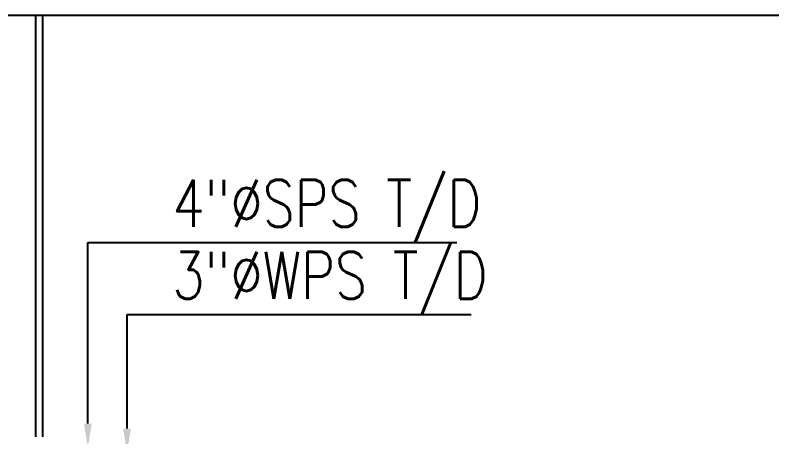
# Model space of a CAD drawing. Header units: metres. Extents: x -658 to -58, y -713 to -118.
# Drawn here: x -319.165 to -315.938, y -254.182 to -252.382 of the extents above; entities that cross this region are included whole.
import ezdxf
from ezdxf import colors
from ezdxf.entities.mleader import LeaderData, LeaderLine
from ezdxf.math import Vec2, Vec3

# ---------------------------------------------------------------- set-up
doc = ezdxf.new("R2010")
doc.units = ezdxf.units.M
doc.header["$LTSCALE"] = 100
doc.layers.add('plan', color=8, linetype='Continuous')
doc.layers.add('WATER TEXT', color=3, linetype='Continuous')
doc.styles.add('02-GROUND-FOR WORK$0$MZ', font='romans.shx', dxfattribs={"width": 0.8})

# ---------------------------------------------------------------- blocks, each defined once
blk = doc.blocks.new('A$C79349d3f')
at = {"layer": 'plan'}
blk.add_line((-28.70354420505566, 21.10949198694283), (-11.10280099613556, 21.10949198694283), dxfattribs=at)
at = {"layer": 'plan', "ltscale": 0.4}
blk.add_lwpolyline([(-21.83354420505572, 21.10949198694271), (-21.83354420505572, 19.30949198694276)], dxfattribs=at)
at = {"layer": 'plan', "ltscale": 0.05}
blk.add_lwpolyline([(-21.80354420505574, 21.10949198694271), (-21.80354420505574, 19.30949198694276)], dxfattribs=at)

msp = doc.modelspace()

# ---------------------------------------------------------------- block references
at = {"layer": 'plan'}
msp.add_blockref('A$C79349d3f', (-297.2456081894987, -273.4915122757893), dxfattribs=at)

# ---------------------------------------------------------------- leaders
at = {"layer": 'WATER TEXT', "color": 3}
ml = msp.add_multileader_mtext('Standard', dxfattribs=at)
ml.set_content('4"%%CSPS T/D', color=3, style='02-GROUND-FOR WORK$0$MZ')
ml.set_leader_properties(color=1)
ml.build(insert=Vec2(0, 0))
ml.multileader.update_dxf_attribs({"text_left_attachment_type": 6, "text_right_attachment_type": 6, "dogleg_length": 100, "arrow_head_size": 0.1})
ctx = ml.context
ctx.base_point, ctx.char_height, ctx.arrow_head_size, ctx.landing_gap_size, ctx.plane_origin, ctx.plane_x_axis, ctx.plane_y_axis = Vec3(-318.4944991224846, -253.3522505779331), 0.2, 0.1, 9e-05, Vec3(-318.9929063790281, -254.7121273553899), Vec3(1, -2e-16), Vec3(2e-16, 1)
ctx.left_attachment, ctx.right_attachment = 6, 6
notes = []
notes.append((ctx, [(1, (1, 1, 0), (-318.8553566220094, -253.3522505779331), (1, -2.000000000000008e-16), 0.3608574995248532, [(0, [(-318.8553566220094, -254.2255024400925)], 0, [])])]))
ctx.mtext.insert, ctx.mtext.text_direction, ctx.mtext.flow_direction = Vec3(-318.4944091224846, -253.0855839112665), Vec3(1, -2e-16), 5
ml = msp.add_multileader_mtext('Standard', dxfattribs=at)
ml.set_content('3"%%CWPS T/D', color=3, style='02-GROUND-FOR WORK$0$MZ')
ml.set_leader_properties(color=1)
ml.build(insert=Vec2(0, 0))
ml.multileader.update_dxf_attribs({"text_left_attachment_type": 6, "text_right_attachment_type": 6, "dogleg_length": 100, "arrow_head_size": 0.1})
ctx = ml.context
ctx.base_point, ctx.char_height, ctx.arrow_head_size, ctx.landing_gap_size, ctx.plane_origin, ctx.plane_x_axis, ctx.plane_y_axis = Vec3(-318.4945891224846, -253.6594767222881), 0.2, 0.1, 9e-05, Vec3(-318.8258935597379, -254.712127355375), Vec3(1, -2e-16), Vec3(2e-16, 1)
ctx.left_attachment, ctx.right_attachment = 6, 6
notes.append((ctx, [(1, (1, 1, 0), (-318.6883438027044, -253.6594767222881), (1, -2.000000000000002e-16), 0.1937546802197958, [(0, [(-318.6883438027044, -254.2463316635391)], 0, [])])]))
ctx.mtext.insert, ctx.mtext.text_direction, ctx.mtext.flow_direction = Vec3(-318.4944991224846, -253.3928100556214), Vec3(1, -2e-16), 5
for ctx, leaders in notes:
    for number, flags, end, landing, length, lines in leaders:
        leader = LeaderData()
        leader.index, (leader.has_last_leader_line, leader.has_dogleg_vector, leader.attachment_direction) = number, flags
        leader.last_leader_point, leader.dogleg_vector, leader.dogleg_length = Vec3(end), Vec3(landing), length
        for number, points, colour, breaks in lines:
            line = LeaderLine()
            line.index, line.vertices, line.color, line.breaks = number, Vec3.list(points), colors.encode_raw_color(colour), breaks
            leader.lines.append(line)
        ctx.leaders.append(leader)

doc.saveas('drawing.dxf')
